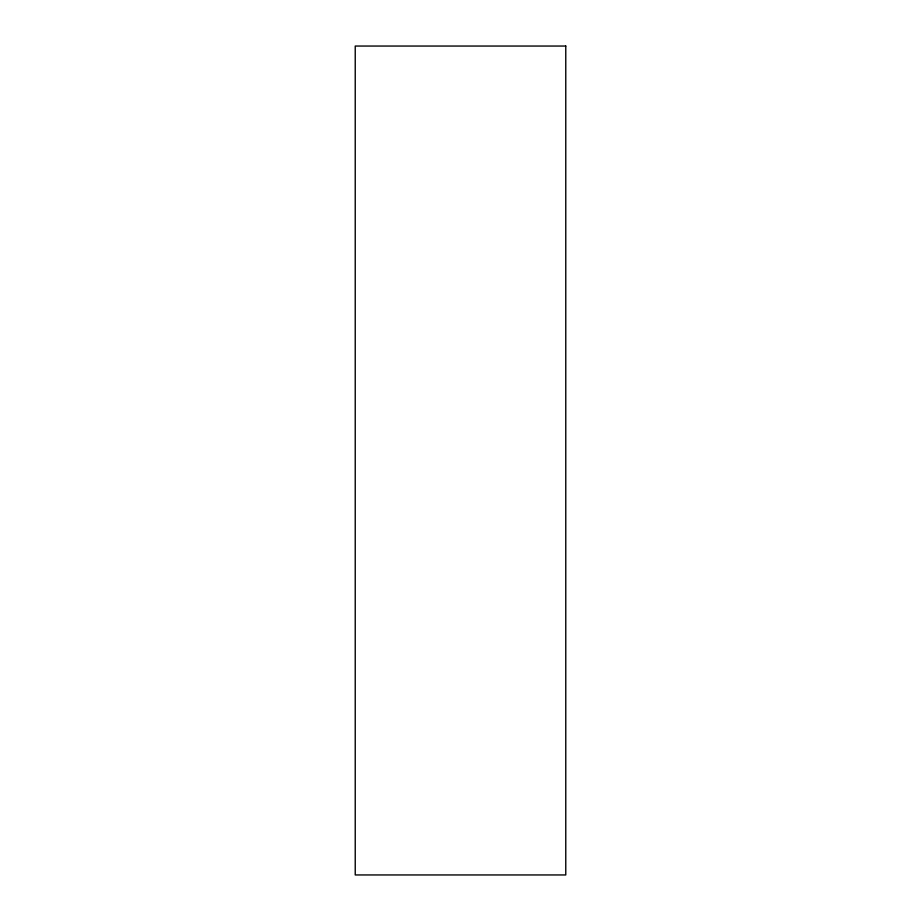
<?xml version="1.0" encoding="UTF-8"?>
<svg xmlns="http://www.w3.org/2000/svg" width="921" height="921" viewBox="0 0 921 921"><rect width="100%" height="100%" fill="white"/><g stroke="black" fill="none" stroke-linecap="round" stroke-linejoin="round"><path stroke-width="1.38" d="M565.77 46.05L355.23 46.05L355.23 874.95L565.77 874.95L565.77 46.05"/></g></svg>
